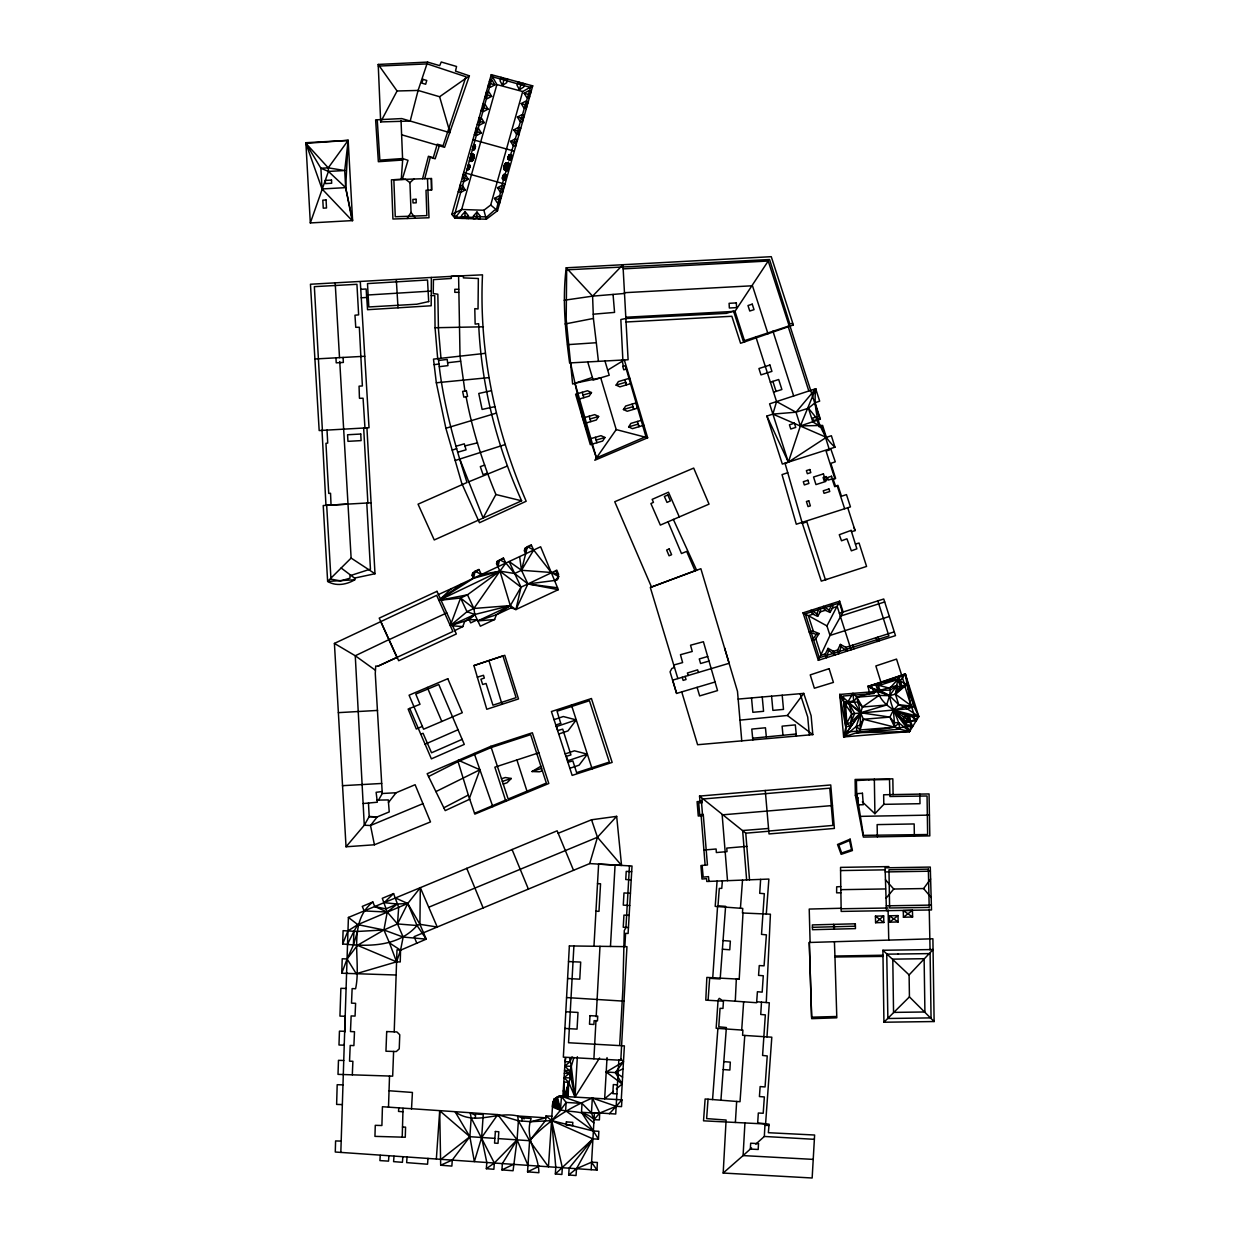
<?xml version="1.0" encoding="UTF-8"?>
<svg xmlns="http://www.w3.org/2000/svg" width="1240" height="1240" viewBox="0 0 1240 1240"><rect width="100%" height="100%" fill="white"/><g stroke="black" fill="none" stroke-linecap="round" stroke-linejoin="round"><path stroke-width="1.5" d="M352.315 1074.832L352.888 1061.301L349.541 1061.161L350.207 1045.444L353.896 1045.615L354.501 1031.726L350.471 1031.556L351.137 1015.916L355.058 1016.087L355.601 1003.315L351.509 1003.145L352.129 988.59L355.586 988.745C361.786 960.488 346.58 923.087 372.837 901.976L374.759 906.533L387.252 912.051L397.513 923.94L403.155 937.053L400.551 950.197L396.567 961.837L356.237 973.71L347.107 958.954L353.369 945.144L357.507 931.457L383.92 929.985L397.513 923.94L417.043 925.521L419.926 924.312L437.239 927.024L589.697 863.582L632.013 866.016L628.107 933.472L625.596 933.332L624.836 946.632M438.387 358.577C442.525 400.939 453.979 442.107 467.031 482.484L418.05 504.184L434.248 539.958L521.621 500.805C496.527 445.098 481.197 384.819 478.656 323.702L475.137 324.105L474.796 308.651L478.036 308.962L478.346 278.504L463.373 277.884L463.404 275.745L431.35 277.45L431.179 305.769L367.551 309.706L366.141 288.998L360.762 289.323M905.34 686.789L901.945 676.125L868 686.386L877.517 691.378C882.384 705.281 896.101 712.876 909.881 715.573L910.625 726.888L909.602 731.554L899.698 729.197L856.949 732.685L856.313 726.361L862.451 706.986L856.793 697.221L852.949 693.377L848.005 701.685L839.79 694.447L843.758 702.026L848.579 702.181L851.725 713.775L846.78 723.199L843.649 736.932L856.949 732.685L909.602 731.554L918.793 716.534L905.433 707.621L898.752 704.707L889.56 695.687L877.517 691.378L839.79 694.447L843.649 736.932L909.602 731.554L904.626 721.726L907.602 719.882L908.145 715.976L918.793 716.534L905.34 673.986L868 686.386L869.287 692.044M394.212 1031.851L396.986 949.855L400.551 950.197L426.25 939.145L419.926 924.312L420.314 887.67L557.163 830.816L573.546 870.341M341.186 1141.095L335.591 1140.94L335.281 1152.022L548.452 1166.778L552.745 1102.949L554.698 1098.95L558.232 1096.486L562.665 1095.726L568.137 1096.579L568.649 1082.256L570.555 1077.947L571.299 1066.322L573.918 1057.457M472.409 149.776C475.106 151.156 476.935 144.569 473.773 144.537M402.21 1137.158L403.031 1108.343M467.216 169.725C469.526 170.392 471.091 164.889 468.596 164.409M502.401 178.064L503.921 174.422L506.075 174.763L504.603 180.001C501.596 180.141 501.875 176.483 504.943 178.792M507.982 158.24L509.5 154.597L511.671 154.938L510.183 160.177C507.175 160.317 507.47 156.659 510.539 158.952M396.087 975.012L341.76 973.23L342.209 958.784L347.107 958.954L357.446 945.314L383.92 929.985L387.252 912.051L382.292 898.318L393.591 893.591L398.675 907.355L397.513 923.94L407.743 903.495L420.314 887.67L437.239 927.024L414.144 936.649L416.795 943.206M395.436 897.977L407.743 903.495L417.043 925.521C398.521 946.802 368.559 946.771 342.674 943.935L343.092 930.682L357.507 931.457M340.829 1152.44L344.271 1043.987M344.658 1032.455L348.409 917.445L420.314 887.67M388.492 1107.212L389.531 1076.041L392.677 1076.149L393.607 1051.458M461.482 218.395L461.575 215.528L465.093 211.637L468.441 215.76L468.348 218.612M462.892 218.442L464.907 216.953L465.093 211.637M473.354 218.783L473.463 215.931L476.982 212.04L480.329 216.147L480.236 219.015M474.765 218.829L476.796 217.341L476.982 212.04M346.611 973.385L346.642 972.594M760.632 879.377L759.717 893.312L764.321 893.684L761.515 934.387L766.398 934.851L764.072 965.836L759.252 965.573L758.554 975.384L763.282 975.74L762.182 992.14L757.408 991.737L756.617 1002.726L723.494 1000.355L722.982 1008.43L720.053 1008.322L718.782 1026.798L726.376 1027.526L720.921 1100.221M353.369 945.144L353.958 931.302L357.802 924.621L407.743 903.495L419.926 924.312M826.755 579.359L821.283 581.126L802.032 522.396L785.013 463.218L834.97 447.206C818.648 432.605 813.254 409.882 815.688 388.756L769.591 403.853L788.346 462.148L782.332 464.07L766.894 416.067L772.876 414.098L795.987 412.207L808.418 408.208L815.099 402.736L819.671 401.14L815.688 388.756L795.987 412.207L800.389 425.925L788.346 462.148L766.894 416.067M475.323 1118.216L475.618 1113.97L483.243 1114.496L481.647 1137.514L474.362 1161.57L469.867 1136.693L455.204 1111.924C475.525 1126.091 496 1110.932 517.622 1115.985L518.398 1120.821L529.604 1140.707L548.452 1166.778L596.998 1170.095L597.37 1162.469L591.589 1162.19L576.523 1168.669L568.679 1174.977L569.144 1168.158L592.921 1138.878L598.471 1139.141L598.843 1131.283L593.371 1131.02L551.707 1120.635L530.921 1121.688L518.398 1120.821L497.736 1114.605L382.431 1106.731L381.904 1125.517L375.271 1125.331L374.945 1136.367L405.279 1137.235L405.573 1127.145L402.504 1127.052M521.885 1121.053L522.118 1117.829L531.139 1118.449C524.117 1138.428 538.78 1154.084 538.873 1172.715L527.558 1171.846L529.604 1140.707C547.072 1121.503 568.679 1108.018 592.348 1098.051L599.711 1113.024L599.385 1119.921L594.022 1119.674C582.552 1107.77 565.347 1114.543 552.343 1106.7M735.289 1001.191L736.327 979.011L739.211 979.166L743.008 913.012M766.274 1002.54L770.412 914.205L742.45 912.996L742.76 908.424L715.201 906.378L717.077 881.082M573.903 945.996L568.54 1042.747L619.659 1045.615L622.837 990.109L624.278 930.605L625.937 927.52L629.471 865.861M593.898 1058.805L595.975 1020.52M596.177 1016.707L599.99 946.322M411.51 1109.01L412.424 1092.456L389.035 1090.751M755.827 1144.117L764.321 1136.46L765.018 1123.983L703.529 1120.821L705.126 1098.981L740.017 1101.709L744.775 1035.462M599.587 1057.968L575.019 1096.997L577.344 1056.713M593.96 946.244L598.625 864.094L621.55 865.412L616.668 816.354L591.542 819.779L558.186 833.265M591.17 1169.692L594.425 1112.652L615.722 1114.016L618.869 1059.673M610.468 946.461L615.071 865.04M607.042 1057.596L604.655 1098.795L613.428 1091.386M621.271 1099.803L624.386 1045.878L620.682 1045.677M621.922 1099.849L621.534 1106.623L616.171 1106.312L592.348 1098.051L591.449 1112.9L594.022 1119.674L599.711 1113.024L616.171 1106.312L621.922 1099.849L559.317 1096.176M761.484 1002.152L760.74 1014.475L765.343 1014.863L762.585 1055.457L767.235 1055.938L765.064 1086.953L760.136 1086.581L759.423 1096.563L764.351 1096.935L763.205 1113.272L758.322 1113.009L757.687 1122.866L769.079 1124.184L768.366 1132.709L814.618 1135.018L812.154 1178L723.183 1173.04L726.097 1120.045L706.63 1118.604L708.04 1099.214M744.93 1122.959L743.086 1155.587L723.183 1173.04M498.418 1138.615L529.604 1140.707L545.646 1120.402L546.019 1115.969L551.707 1120.635L562.34 1167.708L561.89 1174.466L555.35 1173.97L555.784 1167.274L551.707 1120.635L560.418 1110.358L561.534 1095.788M735.382 1122.464L736.653 1101.446M834.861 478.671L826.057 451.004L829.436 449.981L829.173 449.066L822.074 426.374L819.299 426.979L817.036 419.74L819.826 418.872L789.896 325.671L743.225 341.078L733.538 311.101L726.439 313.363L625.859 318.494L620.837 319.533L622.868 360.019L569.61 362.933C565.347 331.39 562.263 299.569 566.231 267.794L771.264 256.68L793.337 325.004L740.575 343.279L731.848 316.278L626.061 321.997M380.246 1155.339L379.921 1160.593L388.538 1161.136L388.88 1155.881M562.913 1095.726L565.332 1057.89M503.626 167.586L505.641 163.215L509.221 163.633L507.207 170.779C502.541 171.058 502.618 164.858 507.764 168.764M712.752 977.74L717.557 906.548M474.176 157.217L473.696 154.442L471.417 153.605L469.495 160.983L471.324 161.464L474.176 157.217L470.704 156.317M436.356 1158.889L439.704 1110.73L469.867 1136.693L494.698 1138.366M439.704 1110.73L440.68 1165.228L452.29 1160.035L469.867 1136.693L471.169 1117.922L470.224 1112.776L474.998 1115.008M471.169 1117.922L494.326 1163.027L493.877 1169.274L486.344 1168.7L486.808 1162.469L481.647 1137.514L497.736 1114.605L517.064 1139.839L513.066 1170.746L501.936 1169.893L502.371 1163.585L517.064 1139.839L518.398 1120.821M718.038 1000.726L716.146 1028.285L742.9 1030.13L742.589 1035.307L771.807 1037.198L765.576 1124.014M741.706 1030.053L743.644 1001.796M766.971 1036.888L769.312 1002.788L756.648 1001.75M401.264 179.428L402.643 160.022L401.032 120.404M452.29 1160.035L451.856 1166.081L440.68 1165.228M569.61 1058.045L571.299 1066.322L569.144 1073.499L564.061 1077.699L568.649 1082.256L567.625 1096.408L558.232 1096.486M708.087 1000.262L709.652 978.329L720.177 978.949L725.601 906.332L717.991 905.804L719.293 888.382L721.757 888.382L722.378 880.88M877.517 691.378L856.793 697.221L860.56 712.736L860.126 729.972L856.949 732.685L894.707 727.152L899.698 729.197C898.907 715.759 887.266 703.995 890.366 690.107L889.716 688.231L875.735 684.527L868 686.386L889.56 695.687L895.42 694.168L907.029 684.511L905.34 673.986L871.534 685.921L874.231 693.501L843.277 696.012L846.145 732.019L857.398 731.166M740.435 908.238L742.512 880.09M766.289 914.02L768.878 879.067L706.784 881.485L706.568 878.649L701.995 879.021L700.91 865.582L707.451 864.993L703.25 814.37L699.686 814.665L698.74 802.931L702.305 802.637L702.011 799.072M394.01 1156.207L393.591 1161.632L402.427 1162.314L402.845 1156.78M407.061 1157.044L406.643 1162.624L427.552 1164.221L428.002 1158.362M712.566 1099.554L717.898 1028.409M398.784 1108.002L398.521 1111.428L402.938 1111.768M560.418 1095.943L563.797 1095.741L563.782 1082.086L568.649 1082.256L567.083 1096.253L557.427 1096.842L560.418 1110.358L566.138 1102.438L582.04 1103.399L591.449 1112.9L599.711 1113.024M868 686.386L877.812 690.494L879.951 690.293L889.56 695.687L886.646 705.002L860.56 712.736L843.649 736.932L856.313 726.361L859.646 725.307L863.412 719.262L894.707 727.152L889.902 717.107L893.42 710.055L907.416 708.877L910.951 705.544L904.921 686.449L900.907 688.185L896.954 685.534L889.56 695.687L877.812 690.494L878.354 685.72L881.098 682.76L897.853 679.443L898.814 677.118L905.34 673.986L913.957 706.413L918.793 716.534L915.88 719.138L905.045 723.571L893.42 710.055L851.725 713.775L843.758 702.026L853.74 701.205L860.56 712.736L863.412 719.262L860.126 729.972L894.707 727.152L898.907 722.889L909.602 731.554L893.42 710.055L898.752 704.707L913.957 706.413L907.029 684.511L900.193 681.07L905.34 673.986L898.024 677.365L895.42 694.168L898.752 704.707M839.79 694.447L845.711 726.671L850.671 726.268L851.725 713.775M382.276 793.492L375.271 673.413L375.736 666.019L377.812 666.252L452.91 631.517L436.65 595.339L334.413 643.421L346.038 846.78L374.418 844.781L430.497 821.918L415.106 784.718L396.103 792.748L382.276 793.492L378.541 800.095M575.019 1096.997L569.377 1070.631L564.804 1066.074L571.299 1066.322L575.019 1096.997L568.649 1082.256L566.556 1096.113L561.271 1096.16L566.138 1102.438L565.626 1110.668L593.371 1131.02L598.471 1139.141M565.781 1057.906L565.083 1061.704L569.889 1061.874L572.136 1056.805M562.665 1095.726L561.271 1096.16L564.929 1095.834L568.649 1082.256L566.014 1096.005L561.271 1096.16L582.04 1103.399L581.498 1112.295L593.371 1131.02M440.479 599.37L473.525 578.259L475.137 571.191L478.935 569.408L481.368 574.538L499.937 571.144L514.615 573.515L527.899 583.947L558.31 589.667L554.559 580.506L527.899 583.947L521.017 587.171L510.322 605.616L496.341 614.777L477.834 620.914L494.621 619.519L496.341 614.777L511.206 607.786L515.933 609.538L558.31 589.667M515.933 609.538L521.017 587.171L509.113 561.534L540.64 546.778L554.698 580.847L558.248 578.445L558.481 574.167L556.837 570.183L527.899 583.947L515.933 609.538L510.322 605.616L499.937 571.144L496.481 563.689L497.163 561.41L503.363 557.923L505.843 563.038L514.615 573.515L521.497 570.292L551.242 572.477L558.481 574.167M568.649 1082.256L565.471 1095.912L561.271 1096.16M819.113 633.547L815.393 639.344L811.921 640.46L816.401 634.415L819.113 633.547L812.696 630.958L809.224 632.075L816.401 634.415M557.504 587.775L527.899 583.947L521.497 570.292L527.434 546.654L531.216 544.871L533.665 550.002L551.242 572.477L558.667 576.6L557.086 579.886M422.561 178.731L431.582 178.529L431.784 189.999L426.002 190.247L426.854 215.605L395.265 216.737L393.855 179.722L422.561 178.731L428.42 156.256L433.287 157.713L437.239 144.212L443.083 145.731L465.946 76.772L427.242 63.891L378.293 66.092M424.731 178.684L430.28 157.356L435.163 158.798L439.347 145.793M510.089 156.597L530.503 87.435L492.404 76.756L454.336 215.636L457.994 217.326L467.387 216.349L467.449 217.263L473.51 217.326L473.711 216.349L486.762 217L494.326 210.304L496.481 209.653L503.471 179.692M501.038 77.299L532.72 85.87L497.519 210.707L486.344 219.217L454.894 218.162L451.856 214.396L461.296 180.978L463.807 181.675L468.255 179.32L463.729 178.033L461.683 179.567L491.257 74.663L501.038 77.299L500.061 80.894L502.479 85.312L506.695 82.693L507.671 79.097M502.479 85.312L503.998 79.716L506.308 78.725M517.948 81.871L517.034 85.266L519.452 89.698L523.668 87.064L524.582 83.669M519.452 89.698L520.909 84.289L523.218 83.297M507.207 170.779L504.168 169.679M491.257 74.663L496.884 84.568L461.652 209.498L454.894 218.162M451.856 214.396L461.652 209.498L483.879 210.242L490.699 205.034L522.707 91.543L532.72 85.87M503.982 177.893L506.54 169.756M755.78 336.629L776.566 401.574L772.876 414.098L826.336 437.332L831.389 435.752L834.97 447.206M589.697 863.582L597.463 837.263L616.668 816.354M497.163 561.41L497.953 566.757L499.611 559.674L505.843 563.038L481.368 574.538L475.137 571.191L472.688 572.927L472.021 575.112L473.525 578.259L499.937 571.144L505.843 563.038L509.113 561.534L521.497 570.292L533.665 550.002L527.434 546.654L524.985 548.39L524.303 550.653L525.791 553.738L524.985 548.39M402.271 179.397L408.007 160.317L402.597 158.55L379.858 160.146L377.239 119.784M828.723 650.427L826.367 657.758L825.22 654.178L828.057 648.365L833.745 651.45L834.908 655.03L828.723 650.427L828.057 648.365M427.583 62.093L418.097 90.443L410.192 121.04L380.68 121.923L378.216 64.434L427.583 62.093L439.689 65.642L441.254 62L456.553 66.48L455.514 71.114L469.387 75.841L444.587 147.327L401.621 134.773M310.326 222.937L328.445 171.43L328.259 167.85L348.161 140.368L305.877 142.708L310.326 222.937L352.594 220.581L348.161 140.368L305.908 143.344L322.044 188.945L352.144 220.612L345.666 187.643L344.72 170.531L348.161 140.368L345.666 187.643L352.594 220.581M841.138 646.769L838.69 653.821L837.543 650.225L840.379 644.428L846.083 647.497L847.23 651.077L841.138 646.769L840.379 644.428M472.3 575.701L473.215 573.097L479.136 569.827M454.553 630.695L462.814 626.587L464.535 621.845L474.781 614.482L510.322 605.616L511.206 607.786M496.744 564.231L497.689 561.643L503.579 558.357M524.551 551.164L525.496 548.561L531.418 545.306M469.418 798.265L479.927 769.761L458.397 760.275M450.911 623.921L460.582 598.037L467.48 594.797L499.937 571.144L521.017 587.171M815.688 388.756L800.389 425.925L822.616 425.429L826.336 437.332L788.346 462.148M341.76 973.23L347.107 958.954M829.281 610.158L831.901 603.663L833.048 607.244L830.01 612.421L824.507 609.956L823.36 606.375L829.281 610.158L830.01 612.421M342.674 943.935L347.99 930.837L357.802 924.621L383.92 929.985L403.155 937.053L426.25 939.145L417.043 925.521M816.865 613.831L819.562 607.585L820.71 611.15L817.672 616.327L812.169 613.862L811.022 610.297L816.865 613.831L817.672 616.327M843.758 702.026L846.78 723.199L850.625 722.874L854.716 713.481L848.92 703.499L845.572 703.762L846.78 723.199L850.671 726.268M839.651 601.199L826.941 625.906L830.01 635.454L818.323 660.331L803.04 612.839L839.651 601.199L843.123 611.986L830.01 635.454L889.343 616.466M347.572 944.09L353.958 931.302M910.951 705.544L907.029 684.511L901.914 685.984L904.921 686.449L902.317 687.146L897.853 679.443L878.354 685.72L879.951 690.293L896.954 685.534L898.008 689.115L895.42 694.168L910.951 705.544L893.42 710.055L894.707 727.152M380.68 121.923L397.079 90.985L418.097 90.443L439.611 96.736L469.387 75.841M466.116 396.815C472.425 430.342 482.825 463.032 495.907 494.512L483.089 517.948L459.776 459.048M551.707 1120.635L592.921 1138.878L576.523 1168.669L576.042 1175.535L568.679 1174.977M672.591 680.171L729.151 663.276L724.625 648.009M909.881 715.573L915.88 719.138L916.174 720.827L910.408 721.277L907.602 719.882L904.626 721.726L893.42 710.055L918.793 716.534M630.137 383.78L619.907 386.849L616.11 385.129L618.341 381.61L629.781 378.185M623.441 409.557L625.658 406.038L635.888 402.969L637.453 408.208L627.223 411.262L623.441 409.557L632.974 406.689L633.749 409.308L632.199 404.085M643.886 425.227L632.447 428.653L628.649 426.932L630.865 423.414L641.096 420.36M623.178 268.879L768.226 261.02L734.995 311.333L744.837 341.806M717.743 1000.711L719.246 998.355L723.447 1001.16L705.793 1000.153L706.846 977.415L739.211 979.166M407.077 218.535L411.06 212.443L409.929 182.667L413.865 179.025M577.298 393.731L587.543 390.755L591.48 392.584L589.155 396.134L578.212 399.327M583.606 417.864L594.689 414.625L598.641 416.469L596.316 420.019L585.171 423.259M589.914 438.898L600.997 435.674L604.95 437.503L602.625 441.053L591.728 444.23M626.246 368.978L645.9 436.604L596.425 457.901L575.004 383.238L600.702 377.812L616.218 429.582L594.797 460.257L647.652 437.782L624.309 359.941L607.693 370.156M843.649 736.932L860.56 712.736L889.902 717.107L894.133 722.501L898.907 722.889M899.295 688.696L895.42 694.168L902.317 687.146L898.814 677.118M885.453 879.78L893.745 889.034L923.614 888.553L930.62 879.036M739.986 720.13L787.354 715.48L803.737 693.393L811.115 715.728L812.82 734.623L697.609 744.729L681.736 691.904M554.063 719.65L563.301 716.534L576.244 719.898L567.966 730.903L558.713 734.018M565.177 753.936L574.43 750.804L587.372 754.168L579.096 765.173L569.842 768.288M623.457 1061.781L606.205 1072.042L615.319 1072.553L623.457 1061.781L620.853 1058.976M388.492 802.482L396.103 792.748M886.042 898.24L893.745 889.034M346.038 846.78L364.281 825.236L369.195 816.571L368.466 803.04M609.398 1113.721L616.171 1106.312M889.716 688.231L897.853 679.443L900.907 688.185L898.008 689.115M934.123 1021.543L909.432 996.883L909.106 974.919L933.069 949.546L882.911 950.259L883.934 1022.225L934.123 1021.543L932.899 938.788L809.302 942.477L811.626 1017.188L836.024 1016.505M554.698 580.847L558.667 576.6M862.343 801.862L874.913 813.719L883.81 804.357L883.655 794.763L929.054 793.941L929.814 835.884L863.365 837.093L855.368 795.274L855.104 779.464L892.831 778.829L893.095 794.592M564.2 300.251L592.596 296.143L622.945 264.709L628.107 359.755L622.062 360.065L623.364 366.188M850.625 722.874L860.56 712.736L848.579 702.181L845.572 703.762M883.934 1022.225L909.432 996.883M501.471 778.767L505.315 777.511L511.268 778.488L507.021 782.796L503.223 784.037M339.745 361.507L351.122 558.077L327.639 581.421C336.087 586.551 346.704 584.644 354.795 579.762L354.547 578.088L341.139 567.997M393.591 893.591L384.106 902.658L397.265 904.038L407.743 903.495M592.921 1138.878L555.35 1173.97M440.308 599.075L451.422 588.628L481.368 574.538M494.621 619.519L480.345 626.2L474.781 614.482L450.275 625.658L466.984 611.692L473.882 608.468L499.937 571.144L438.914 600.377L467.48 594.797L473.882 608.468L474.781 614.482L469.17 619.675L452.058 625.177M751.58 1147.93L743.086 1155.587L813.177 1159.385M616.342 1088.906L622.186 1083.962L615.319 1072.553L623.054 1068.772M875.595 922.715L883.671 915.941L883.841 922.513L875.595 922.715L875.424 916.143L883.671 915.941M564.804 1066.074L569.889 1061.874M441.114 1159.229L469.867 1136.693M889.591 922.173L897.993 915.601L898.148 921.955L889.591 922.173L889.437 915.818L897.993 915.601M903.433 917.228L912.438 910.377L912.609 916.995L903.433 917.228L903.263 910.61L912.438 910.377M488.312 85.126L490.358 83.591L494.884 84.862L490.436 87.234L487.925 86.521M485.072 96.596L487.134 95.061L491.644 96.332L487.196 98.704L484.685 97.991M481.476 109.399L483.522 107.865L488.033 109.135L483.585 111.507L481.074 110.794M477.664 122.9L479.71 121.365L484.236 122.636L479.771 125.008L477.276 124.294M474.734 133.254L476.796 131.719L481.306 132.99L476.857 135.362L474.346 134.664M531.107 91.559L528.596 90.846L524.148 93.217L528.674 94.488L530.72 92.954M528.193 101.928L525.683 101.215L521.234 103.587L525.745 104.858L527.79 103.323M524.38 115.428L521.87 114.716L517.421 117.087L521.947 118.358L523.993 116.824M520.769 128.232L518.258 127.519L513.81 129.89L518.336 131.161L520.382 129.626M517.545 139.702L515.081 139.004L510.586 141.36L515.096 142.631L517.142 141.096M458.676 190.263L460.722 188.728L465.232 189.999L460.784 192.37L458.273 191.673M504.479 186.016L501.968 185.303L497.519 187.674L502.045 188.945L504.091 187.411M501.471 196.71L498.961 195.998L494.512 198.369L499.022 199.64L501.068 198.106M542.376 770.815L539.322 771.807L532.022 771.528L540.888 766.212M440.464 599.261L462.117 583.591M486.344 1168.7L494.326 1163.027L517.064 1139.839L528.007 1165.368M853.74 701.205L848.579 702.181L857.29 702.057L862.451 706.986L879.113 695.408L889.56 695.687M896.954 685.534L890.366 690.107L879.951 690.293M443.827 807.798L468.317 795.057L457.746 760.554M428.544 776.55L458.071 761.608L491.226 747.534L530.673 734.654L546.344 783.076L508.168 799.025L490.823 746.325L532.363 732.763L548.793 783.494L474.827 814.122L468.317 795.057M435.907 791.601L479.927 769.761M527.558 1171.846L539.322 1166.158M380.82 621.674L388.88 639.654L355.26 655.759L334.413 643.421M501.936 1169.893L513.515 1164.36M477.834 620.914L510.322 605.616L473.882 608.468L460.582 598.037L438.914 600.377M469.743 799.211L445.207 810.619L427.164 773.714L490.823 746.325M389.05 639.685L446.772 612.901M377.812 666.252L396.939 657.433L388.88 639.654M438.293 594.596L451.422 588.628M422.36 726.361L416.299 729.027L408.131 709.063L420.004 704.289L415.772 694.075L438.759 684.495L464.287 744.403L431.381 758.865L409.712 708.428M425.088 744.217L458.041 729.74M462.132 739.35L431.536 752.788L423.072 733.305L420.763 734.126M474.548 813.301L506.432 799.769M372.837 901.976L362.281 906.394L364.173 910.92L387.252 912.051L397.265 904.038L385.904 908.889L374.759 906.533M422.933 803.66L370.512 825.499L364.281 825.236L355.26 655.759L375.147 670.065M428.73 907.23L597.463 837.263L621.55 865.412M468.611 481.849L507.393 466.039M554.559 580.506L557.179 579.452L558.248 576.894L556.109 570.493M815.099 402.736L820.384 419.182L800.389 425.925M901.495 687.75L904.921 686.449M907.416 708.877L913.957 706.413M473.928 665.57L504.773 655.309L518.506 698.942L486.778 709.28L473.928 665.57L502.929 655.913L516.088 697.655L492.946 705.188L486.064 683.472L482.67 684.48L480.934 679.226L484.329 678.079L483.492 675.288L477.338 677.149M484.685 465.124L480.314 466.612L483.058 474.641L487.413 473.153M893.42 710.055L903.232 716.565L908.145 715.976L893.42 710.055L904.441 720.952L907.602 719.882L907.184 716.472L908.145 715.976L912.671 726.547L910.625 726.888L905.045 723.571M556.311 726.625L576.244 719.898M567.439 760.895L587.372 754.168M452.259 450.136L456.692 448.647M592.379 377.456L572.632 384.028L566.2 319.393L566.664 269.839L769.56 259.532L789.865 324.043L792.345 323.361L792.871 325.159M502.355 781.402L511.268 778.488M787.741 472.735L782.021 474.61L796.297 524.226L850.454 506.881L846.471 494.621L841.464 496.232L837.93 485.367L835.496 486.003L833.156 479.291M538.873 752.788L494.853 767.173L505.858 801.273M532.022 771.528L541.601 768.397M496.31 413.137L445.873 428.265L461.776 483.383L479.477 522.722L526.179 501.255C495.582 429.924 478.811 352.656 482.5 274.831L451.298 276.303L451.267 278.458L433.442 279.635L433.24 293.539L437.844 294.221L438.449 329.05L440.975 358.283M770.365 382.183L778.689 379.517L781.882 389.515L773.558 392.181M832.04 608.158L837.217 606.515L839.371 613.196L883.748 598.997L895.482 635.639L818.323 660.331M840.317 616.156L884.693 601.958M825.623 653.821L821.097 655.263L815.641 638.306M833.202 651.403L837.961 649.869M845.541 647.451L894.273 631.857M455.282 460.489L505.378 444.493M813.533 614.033L808.356 615.675L803.04 612.839M819.702 612.08L825.887 610.111M851.539 531.681L855.073 530.596L854.05 527.496M616.11 385.129L625.658 382.276L626.433 384.896L624.882 379.657M628.649 426.932L638.182 424.08L638.957 426.7L637.407 421.461M697.097 687.347L699.639 695.919L717.542 690.587L703.406 641.731L690.54 645.218L692.245 651.481L680.466 654.689L682.62 662.594L673.677 665.028L674.436 667.492L671.894 668.438L670.065 671.801L676.606 693.423L715.062 682M583.033 395.048L591.48 392.584M455.995 446.245L464.303 443.827L466.054 449.81L457.746 452.228M590.007 418.981L598.641 416.469M596.146 440.061L604.95 437.503M707.683 656.503L699.267 658.952L700.585 663.509L709.001 661.075M855.491 544.004L859.072 543.043L866.574 566.432L825.422 579.793L806.868 521.854L802.373 523.296L802.032 522.396M530.921 1121.688L545.864 1117.813L517.622 1115.985L524.272 1118.837M464.892 445.904L477.555 442.835M491.396 390.693L478.764 393.468L482.112 409.433L494.884 406.643M354.547 578.088L374.992 573.748L366.931 427.846L319.176 430.543L310.45 284.239L431.35 277.45M565.068 323.981L593.402 318.447L592.596 296.143L566.231 267.794M434.155 364.715L439.022 363.94M382.168 791.538L376.123 792.314L377.332 802.218L363.134 803.551M438.604 360.468L447.206 359.445L447.95 365.63L439.347 366.668M447.609 362.747L460.567 361.243M485.135 353.353L433.489 359.12L436.325 382.772L445.873 428.265M436.325 382.772L488.56 377.658M752.649 738.218L796.204 734.003M897.59 727.865L907.587 726.935L908.734 725.043L912.268 727.214M768.707 831.048L832.939 825.422L829.777 788.175L703.034 798.994M703.917 850.051L716.1 848.997L716.364 852.547L727.028 851.632L726.764 848.082L746.821 846.346M699.995 801.412L699.531 796.08L830.738 784.966L834.38 828.444L769.017 833.931L765.266 790.454M699.531 796.08L745.767 833.187L768.722 831.234M592.596 296.143L624.511 293.462M593.247 314.201L614.56 312.403L613.056 294.423M803.737 693.393L738.157 699.081M832.459 805.535L722.161 814.866L727.508 880.679M879.113 695.408L856.793 697.221L853.787 701.654L852.949 693.377M862.451 706.986L886.646 705.002M863.412 719.262L889.902 717.107M768.428 828.475L742.636 830.537L746.635 879.935M402.643 160.022L378.355 161.712L375.627 119.862L401.76 118.575L450.058 132.711L439.611 96.736M567.548 344.658L596.316 342.721L598.424 361.351M366.56 295.074L431.272 291.075M361.259 297.801L366.715 297.461M354.795 579.762L327.639 581.421L323.221 505.532L347.99 504.107M322.028 430.373L325.965 505.346L371.07 502.774M338.365 712.644L377.565 710.427M342.457 785.679L381.672 783.463M328.259 167.85L320.897 168.252L305.908 143.344L328.259 167.85L344.72 170.531L328.445 171.43L320.897 168.252L322.044 188.945L345.666 187.643L328.445 171.43M314.913 358.98L364.746 356.267M624.464 292.702L752.479 285.774L767.994 333.777M625.797 317.254L734.995 311.333M888.925 866.59L840.549 867.38L840.766 886.6L836.674 886.817L836.628 892.831L840.89 892.816L841.185 911.416L931.504 909.943L930.279 867.07L885.081 867.814L886.445 910.672M431.241 295.601L434.729 295.601L435.054 327.732L483.43 326.802M841.138 908.254L809.224 909.06L810.107 942.462M812.433 927.303L833.683 926.76M834.396 926.745L855.399 926.202M903.232 716.565L907.184 716.472L910.408 721.277L904.626 721.726L903.232 716.565L907.602 719.882M883.81 804.357L920.002 803.691L919.832 794.112M859.615 816.37L929.442 815.114M377.084 800.11L388.291 799.924L389.236 811.905L377.224 816.896L369.195 816.587L377.224 816.896L370.512 825.499L374.418 844.781M840.58 870.573L885.112 869.845M885.205 871.937L930.403 871.193M840.829 889.669L885.562 888.941M886.29 905.836L931.364 905.091M841.154 908.765L888.041 908.005M882.927 955.218L834.938 956.04L836.814 1017.808L811.673 1018.66L809.302 942.477M882.957 956.396L834.97 957.001L834.412 941.734M458.63 289.276L454.801 289.276L454.801 292.33L458.645 292.315M769.033 1125.44L764.941 1125.346M343 1084.876L337.187 1084.706L336.629 1104.421L342.38 1104.592M346.115 988.482L340.876 988.311L339.946 1016.102L345.185 1016.273L344.224 1045.18L338.985 1045.01L339.45 1031.138L344.689 1031.308M343.744 1060.495L338.474 1060.324L338.009 1074.367L389.531 1076.041M357.446 945.314L396.567 961.837L400.241 961.961L400.551 950.197L389.484 942.927L383.92 929.985M546.019 1115.969L551.909 1116.186M569.377 1070.631L564.525 1070.446L569.144 1073.499L570.555 1077.947L564.061 1077.699M564.339 1073.329L569.144 1073.499M568.525 961.558L580.692 962.085L579.778 979.166L567.61 978.515M597.51 883.609L600.548 883.779L598.982 911.354L595.96 911.183M565.796 1011.747L577.995 1012.445L577.05 1029.123L564.898 1028.44M814.37 1139.327L764.321 1136.46M631.671 871.689L626.231 871.379L625.75 879.516L631.207 879.827M630.432 893.312L623.984 892.94L623.271 905.138L629.718 905.51M629.145 915.384L623.937 915.089L623.24 927.226L628.447 927.535M617.412 1084.83L613.32 1084.582L612.808 1093.634L616.885 1093.866M591.449 1112.9L581.498 1112.295L593.836 1122.928M566.572 997.565L623.999 1001.16M452.058 625.782L462.814 626.587M723.044 940.587L730.36 941.129L729.771 949.778L722.409 949.22M723.804 1061.641L730.314 1062.138L729.88 1070.043L723.214 1069.546M495.907 494.512L521.621 500.805M471.355 153.838L473.696 154.442M471.262 154.179L473.928 154.876M471.154 154.613L474.099 155.388M471.014 155.124L474.192 155.946M470.875 155.698L474.222 156.566M470.549 156.969L474.068 157.883M470.379 157.619L473.882 158.534M470.208 158.27L473.634 159.154M470.038 158.891L473.324 159.743M469.898 159.464L472.982 160.255M469.759 159.975L472.595 160.704M469.65 160.41L472.177 161.06M469.557 160.75L471.758 161.308M473.711 144.785L475.214 145.173M473.634 145.065L475.308 145.499M473.556 145.39L475.37 145.87M473.463 145.746L475.4 146.258M473.354 146.134L475.385 146.661M473.262 146.537L475.339 147.079M473.153 146.956L475.261 147.498M473.045 147.374L475.137 147.917M472.936 147.777L474.998 148.32M472.828 148.18L474.811 148.707M472.719 148.567L474.61 149.064M472.626 148.924L474.378 149.389M472.549 149.25L474.145 149.668M472.471 149.544L473.882 149.9M468.534 164.672L469.635 164.951M468.457 164.951L469.743 165.292M468.364 165.292L469.789 165.664M468.271 165.649L469.821 166.052M468.178 166.036L469.805 166.47M468.069 166.439L469.759 166.888M467.961 166.858L469.681 167.307M467.852 167.292L469.557 167.725M467.743 167.695L469.402 168.144M467.635 168.113L469.232 168.532M467.526 168.5L469.03 168.888M467.433 168.857L468.798 169.214M467.356 169.183L468.55 169.508M467.279 169.477L468.286 169.741M616.218 429.582L647.652 437.782M496.884 84.568L522.707 91.543M472.921 139.686L514.306 151.172M489.785 79.903L492.296 80.615L494.884 84.862M529.247 98.177L526.736 97.464L524.148 93.217M486.545 91.373L489.056 92.085L491.644 96.332M526.318 108.531L523.822 107.833L521.234 103.587M482.933 104.175L485.445 104.889L488.033 109.135M522.521 122.032L520.01 121.334L517.421 117.087M479.136 117.676L481.647 118.389L484.236 122.636M518.909 134.834L516.398 134.137L513.81 129.89M476.207 128.046L478.718 128.758L481.306 132.99M509.5 154.597L511.515 155.465L509.253 154.829M509.005 155.108L511.423 155.791M508.772 155.434L511.329 156.147M508.571 155.791L511.221 156.535M508.4 156.178L511.097 156.938M508.245 156.581L510.989 157.341M508.121 156.984L510.864 157.759M508.043 157.418L510.756 158.178M507.997 157.837L510.647 158.581M508.012 158.627L510.43 159.309M508.075 158.999L510.338 159.635M508.168 159.34L510.26 159.929M506.06 162.983L509.16 163.85M505.641 163.215L509.067 164.176M505.223 163.541L508.943 164.595M504.851 163.975L508.803 165.091M504.51 164.471L508.648 165.649M504.2 165.044L508.478 166.253M503.967 165.664L508.292 166.888M503.781 166.3L508.121 167.524M503.673 166.951L507.935 168.16M503.657 168.206L507.61 169.322M503.75 168.764L507.47 169.818M503.936 169.26L507.361 170.221M503.921 174.422L506.013 175.011M503.657 174.654L505.92 175.29M503.409 174.933L505.827 175.615M503.192 175.258L505.734 175.972M502.99 175.615L505.625 176.359M502.805 176.002L505.517 176.762M502.65 176.406L505.393 177.18M502.541 176.824L505.285 177.583M502.448 177.243L505.161 178.002M502.401 177.661L505.052 178.405M502.417 178.467L504.835 179.149M502.479 178.824L504.742 179.475M502.572 179.165L504.664 179.754M463.683 172.5L505.021 184.125M463.156 174.359L465.667 175.073L468.255 179.32M502.618 192.634L500.107 191.921L497.519 187.674M460.133 185.055L462.597 185.752L465.232 189.999M499.596 203.313L497.101 202.616L494.512 198.369M515.669 146.305L513.143 145.576L510.586 141.36M507.827 164.548L508.664 161.991M474.781 614.482L466.984 611.692L460.582 598.037M776.566 401.574L795.987 412.207M826.941 625.906L808.356 615.675L813.502 631.671M552.358 1105.755L560.418 1110.358L556.683 1097.261M819.966 426.25L812.836 421.941L808.418 408.208L817.997 419.911M916.748 719.882L913.229 717.712L914.376 715.821L911.555 706.459M615.319 1072.553L622.573 1077.095M351.122 558.077L374.992 573.748M903.263 910.61L912.609 916.995M552.436 1104.809L560.418 1110.358L555.97 1097.756M889.437 915.818L898.148 921.955M606.205 1072.042L622.186 1083.962M787.354 715.48L812.82 734.623M875.424 916.143L883.841 922.513M348.409 917.445L357.802 924.621M409.929 182.667L405.573 179.288L391.437 179.816L392.925 219.015L428.993 217.76L427.49 178.622M848.92 703.499L860.56 712.736M476.796 217.341L478.779 218.969M464.907 216.953L466.891 218.565M552.56 1103.863L560.418 1110.358L555.303 1098.315M490.699 205.034L497.519 210.707M882.911 950.259L909.106 974.919M855.368 795.274L858.158 797.909M856.313 726.361L860.126 729.972M552.745 1102.949L560.418 1110.358C551.692 1094.796 552.11 1094.346 560.418 1110.358L552.994 1102.019L553.691 1100.361L560.418 1110.358M563.224 1090.89L568.137 1096.579M923.614 888.553L931.147 897.512M519.359 82.258L520.909 84.289M502.433 77.686L503.998 79.716M411.06 212.443L415.354 218.24M378.216 64.434L397.079 90.985M591.589 1162.19L596.998 1170.095M673.32 519.359L696.601 570.136L650.318 587.481L677.846 678.543M695.036 570.726L686.665 551.428L681.473 553.521L667.972 521.714M679.257 516.817L668.468 492.218L652.147 499.379L653.449 502.339L650.907 503.564L660.346 525.093L709.032 504.137L693.687 468.085L614.745 501.735L651.511 587.047L700.864 568.711L737.49 691.362L741.768 740.885M427.304 687.441L441.796 721.447M528.674 94.488L529.635 96.813M525.745 104.858L526.706 107.183M521.947 118.358L522.908 120.683M518.336 131.161L519.296 133.486M515.096 142.631L516.057 144.956M489.397 81.267L490.358 83.591M486.173 92.737L487.134 95.061M482.561 105.54L483.522 107.865M478.749 119.04L479.71 121.365M502.045 188.945L503.006 191.27M475.835 129.394L476.796 131.719M499.022 199.64L499.983 201.965M462.768 175.724L463.729 178.033M459.761 186.403L460.722 188.728M466.736 868.31L483.15 907.943M512.043 849.477L528.411 889.173M389.484 942.927L396.567 961.837M875.735 684.527L877.812 690.494M474.222 753.471L492.822 806.666M830.676 448.586L835.279 461.807L830.831 463.373L835.62 478.407L832.304 479.586L834.691 486.654L837.263 485.987L844.657 508.741M596.425 457.901L582.413 417.028L570.539 362.886M591.542 819.779L597.463 837.263M855.073 530.596L847.741 507.749M800.126 693.687L807.721 716.984L809.348 734.964M571.423 705.048L592.146 768.909M768.226 261.02L789.337 326.384M516.909 759.965L527.372 792.36M788.097 326.26L808.821 391.003M877.966 637.081L879.176 640.863M876.045 637.686L877.254 641.483M772.923 331.127L793.678 395.963M772.876 381.378L776.07 391.375M852.64 645.172L853.849 648.97M839.371 613.196L851.105 649.837M901.945 676.125L896.535 659.091L875.859 665.957L881.098 682.76M877.827 600.889L888.894 635.965L819.252 657.758L805.271 613.831L837.822 603.508L838.41 604.5L839.852 604.066L842.379 612.235M698.414 672.421L697.624 669.848L687.409 673.01L688.169 675.475M604.95 360.995L609.228 375.255L593.169 380.076L587.729 361.94M488.932 660.579L502.014 704.32M685.1 676.389L686.03 679.52L683.132 680.388L682.202 677.257M672.638 680.093L676.606 693.423M582.242 392.29L583.808 397.683M589.202 416.221L590.783 421.631M595.355 437.317L596.921 442.711M483.879 210.242L486.344 219.217M464.938 391.204L460.025 356.159L458.599 275.978M472.688 572.927L473.525 578.259M519.622 556.605L521.497 570.292M593.402 318.447L596.316 342.721M796.421 736.219L795.321 724.889L782.099 726.159L782.982 735.289M766.336 736.886L765.452 727.771L751.781 729.089L752.835 740.001M782.192 695.191L783.494 709.404L772.892 710.38L771.575 696.152M762.244 697.019L763.561 711.311L752.851 712.303L751.533 698.011M708.939 881.408L708.505 876.634L703.189 877.13L702.119 865.474M364.963 427.955L363.072 398.226L359.507 398.319L359.399 397.157L359.058 386.167L362.375 385.95L359.337 327.252L355.756 327.313L354.966 315.208L358.639 314.867L356.934 284.301L314.356 286.642L322.4 430.357M435.054 327.732L437.674 358.654M563.782 1082.086L564.929 1095.834M745.767 833.187L749.534 879.811M701.158 815.966L705.142 865.195M396.304 279.62L398.025 307.815M360.313 281.837L369.024 427.738L363.661 428.032L367.877 502.96M335.203 283.046L339.512 357.632M326.678 505.315L330.971 579.126L340.582 580.909L349.959 578.197L350.052 575.701L370.45 569.114L366.776 503.021M343.077 357.446L343.356 362.452L336.226 362.84L335.947 357.833M327.019 430.094L327.716 443.083L325.965 443.315L327.313 468.89L328.74 493.411L330.538 493.272L331.049 505.068M929.24 909.152L930.062 949.918M888.088 909.896L888.755 940.106M840.766 886.6L840.89 892.816M914.376 836.179L914.159 823.949L877.13 824.615L877.362 836.845M431.225 178.529L431.427 190.014M874.34 779.139L874.913 813.719M386.694 1031.556L385.95 1051.226L396.32 1051.535L399.233 1048.854L399.761 1034.749L396.924 1031.959L386.694 1031.556M569.361 945.934L563.347 1057.147L620.806 1060.262L626.96 946.663L569.361 945.934M758.508 1143.637L758.183 1149.48L750.339 1149.062L750.665 1143.218L758.508 1143.637M589.992 1015.653L589.496 1024.225L593.898 1024.473L594.115 1020.675L597.463 1020.877L597.726 1016.102L589.992 1015.653M495.364 1131.5L494.558 1143.094L498.015 1143.342L498.821 1131.748L495.364 1131.5M566.37 1121.905L566.138 1125.099L572.601 1125.548L572.818 1122.355L566.37 1121.905M868.915 779.867L856.406 780.549L856.732 793.693L863.474 835.373L927.629 834.52L927.055 795.987L889.902 796.499L889.514 779.511L868.915 779.867M422.964 79.344L421.864 83.127L425.661 84.243L426.762 80.46L422.964 79.344M477.307 619.814L470.673 622.883L469.17 619.675L477.307 619.814M436.992 591.325L379.208 618.14L398.675 660.718L456.336 633.966L436.992 591.325M667.818 494.962L664.392 496.465L666.996 502.417L670.421 500.914L667.818 494.962M447.795 678.714L409.076 695.206L423.584 729.213L462.288 712.721L447.795 678.714M669.166 548.964L666.639 550.033L669.073 555.784L671.6 554.698L669.166 548.964M850.144 839.154L837.527 844.487L841.154 854.345L852.407 850.547L850.144 839.154M849.524 840.534L838.783 845.076L841.666 852.965L851.524 849.648L849.524 840.534M851.12 530.394L839.279 534.719L841.51 540.795L846.935 538.796L851.353 550.839L856.871 548.824L851.12 530.394M560.728 723.37L555.923 724.997L557.768 730.546L562.728 729.136L570.942 754.912L566.417 756.307L568.37 762.135L572.833 760.88L576.631 772.629L609.351 762.073L589.45 700.724L557.054 711.218L560.728 723.37M829.111 668.67L810.232 674.901L814.37 688.231L833.42 682.403L829.111 668.67M591.418 698.554L551.413 711.528L572.152 775.403L612.157 762.414L591.418 698.554M752.246 304.156L747.984 305.536L749.766 311.023L754.029 309.659L752.246 304.156M769.9 365.025L758.942 368.528L760.972 374.883L771.931 371.38L769.9 365.025M794.39 423.228L789.431 424.824L790.779 429.009L795.739 427.413L794.39 423.228M816.044 417.028L812.634 418.113L813.455 420.67L816.85 419.57L816.044 417.028M809.829 469.526L806.388 470.627L807.364 473.711L810.805 472.611L809.829 469.526M823.422 473.882L813.548 477.012L815.966 484.592L825.824 481.446L823.422 473.882M807.907 480.252L803.318 481.709L804.341 484.933L808.929 483.461L807.907 480.252M826.135 476.579L823.112 477.539L824.12 480.732L827.158 479.771L826.135 476.579M831.513 476.253L827.591 477.509L828.398 480.05L832.319 478.811L831.513 476.253M828.94 488.963L823.251 490.792L824.058 493.334L829.762 491.521L828.94 488.963M808.759 500.774L806.418 501.518L808.03 506.587L810.371 505.843L808.759 500.774M591.325 444.339L590.302 444.664L575.608 394.227L576.631 393.917L591.325 444.339M626.278 369.055L623.767 369.815L622.728 366.358L625.162 365.722L626.278 369.055M428.683 301.584L416.826 304.219L368.807 306.962L367.49 283.588L427.521 279.992L428.683 301.584M466.349 390.615L462.629 391.406L463.822 397.141L467.573 396.444L466.349 390.615M701.437 801.288L697.097 801.645L698.26 816.029L702.584 815.688L701.437 801.288M862.435 793.259L856.732 793.693L858.529 804.807L863.288 804.729L862.435 793.259M331.499 180.079L325.283 180.42L325.454 183.597L331.685 183.241L331.499 180.079M326.074 199.981L322.803 200.167L323.253 208.165L326.507 207.979L326.074 199.981M360.747 434.031L347.572 434.76L347.96 441.332L361.103 440.618L360.747 434.031M736.327 302.917L729.089 303.32L729.353 308.001L736.591 307.613L736.327 302.917M416.097 199.284L412.874 199.408L413.013 202.942L416.221 202.817L416.097 199.284M833.621 924.358L812.37 924.901L812.495 929.69L833.745 929.163L833.621 924.358M855.337 923.8L834.334 924.343L834.458 929.148L855.461 928.605L855.337 923.8M928.357 869.132L888.971 869.783L889.607 907.99L929.194 907.416L928.357 869.132M898.024 954.041L886.755 954.149L887.871 1018.505L931.054 1017.885L930.109 953.591L898.024 954.041M924.126 958.706L892.8 959.14L893.544 1012.398L924.916 1011.98L924.126 958.706"/></g></svg>
